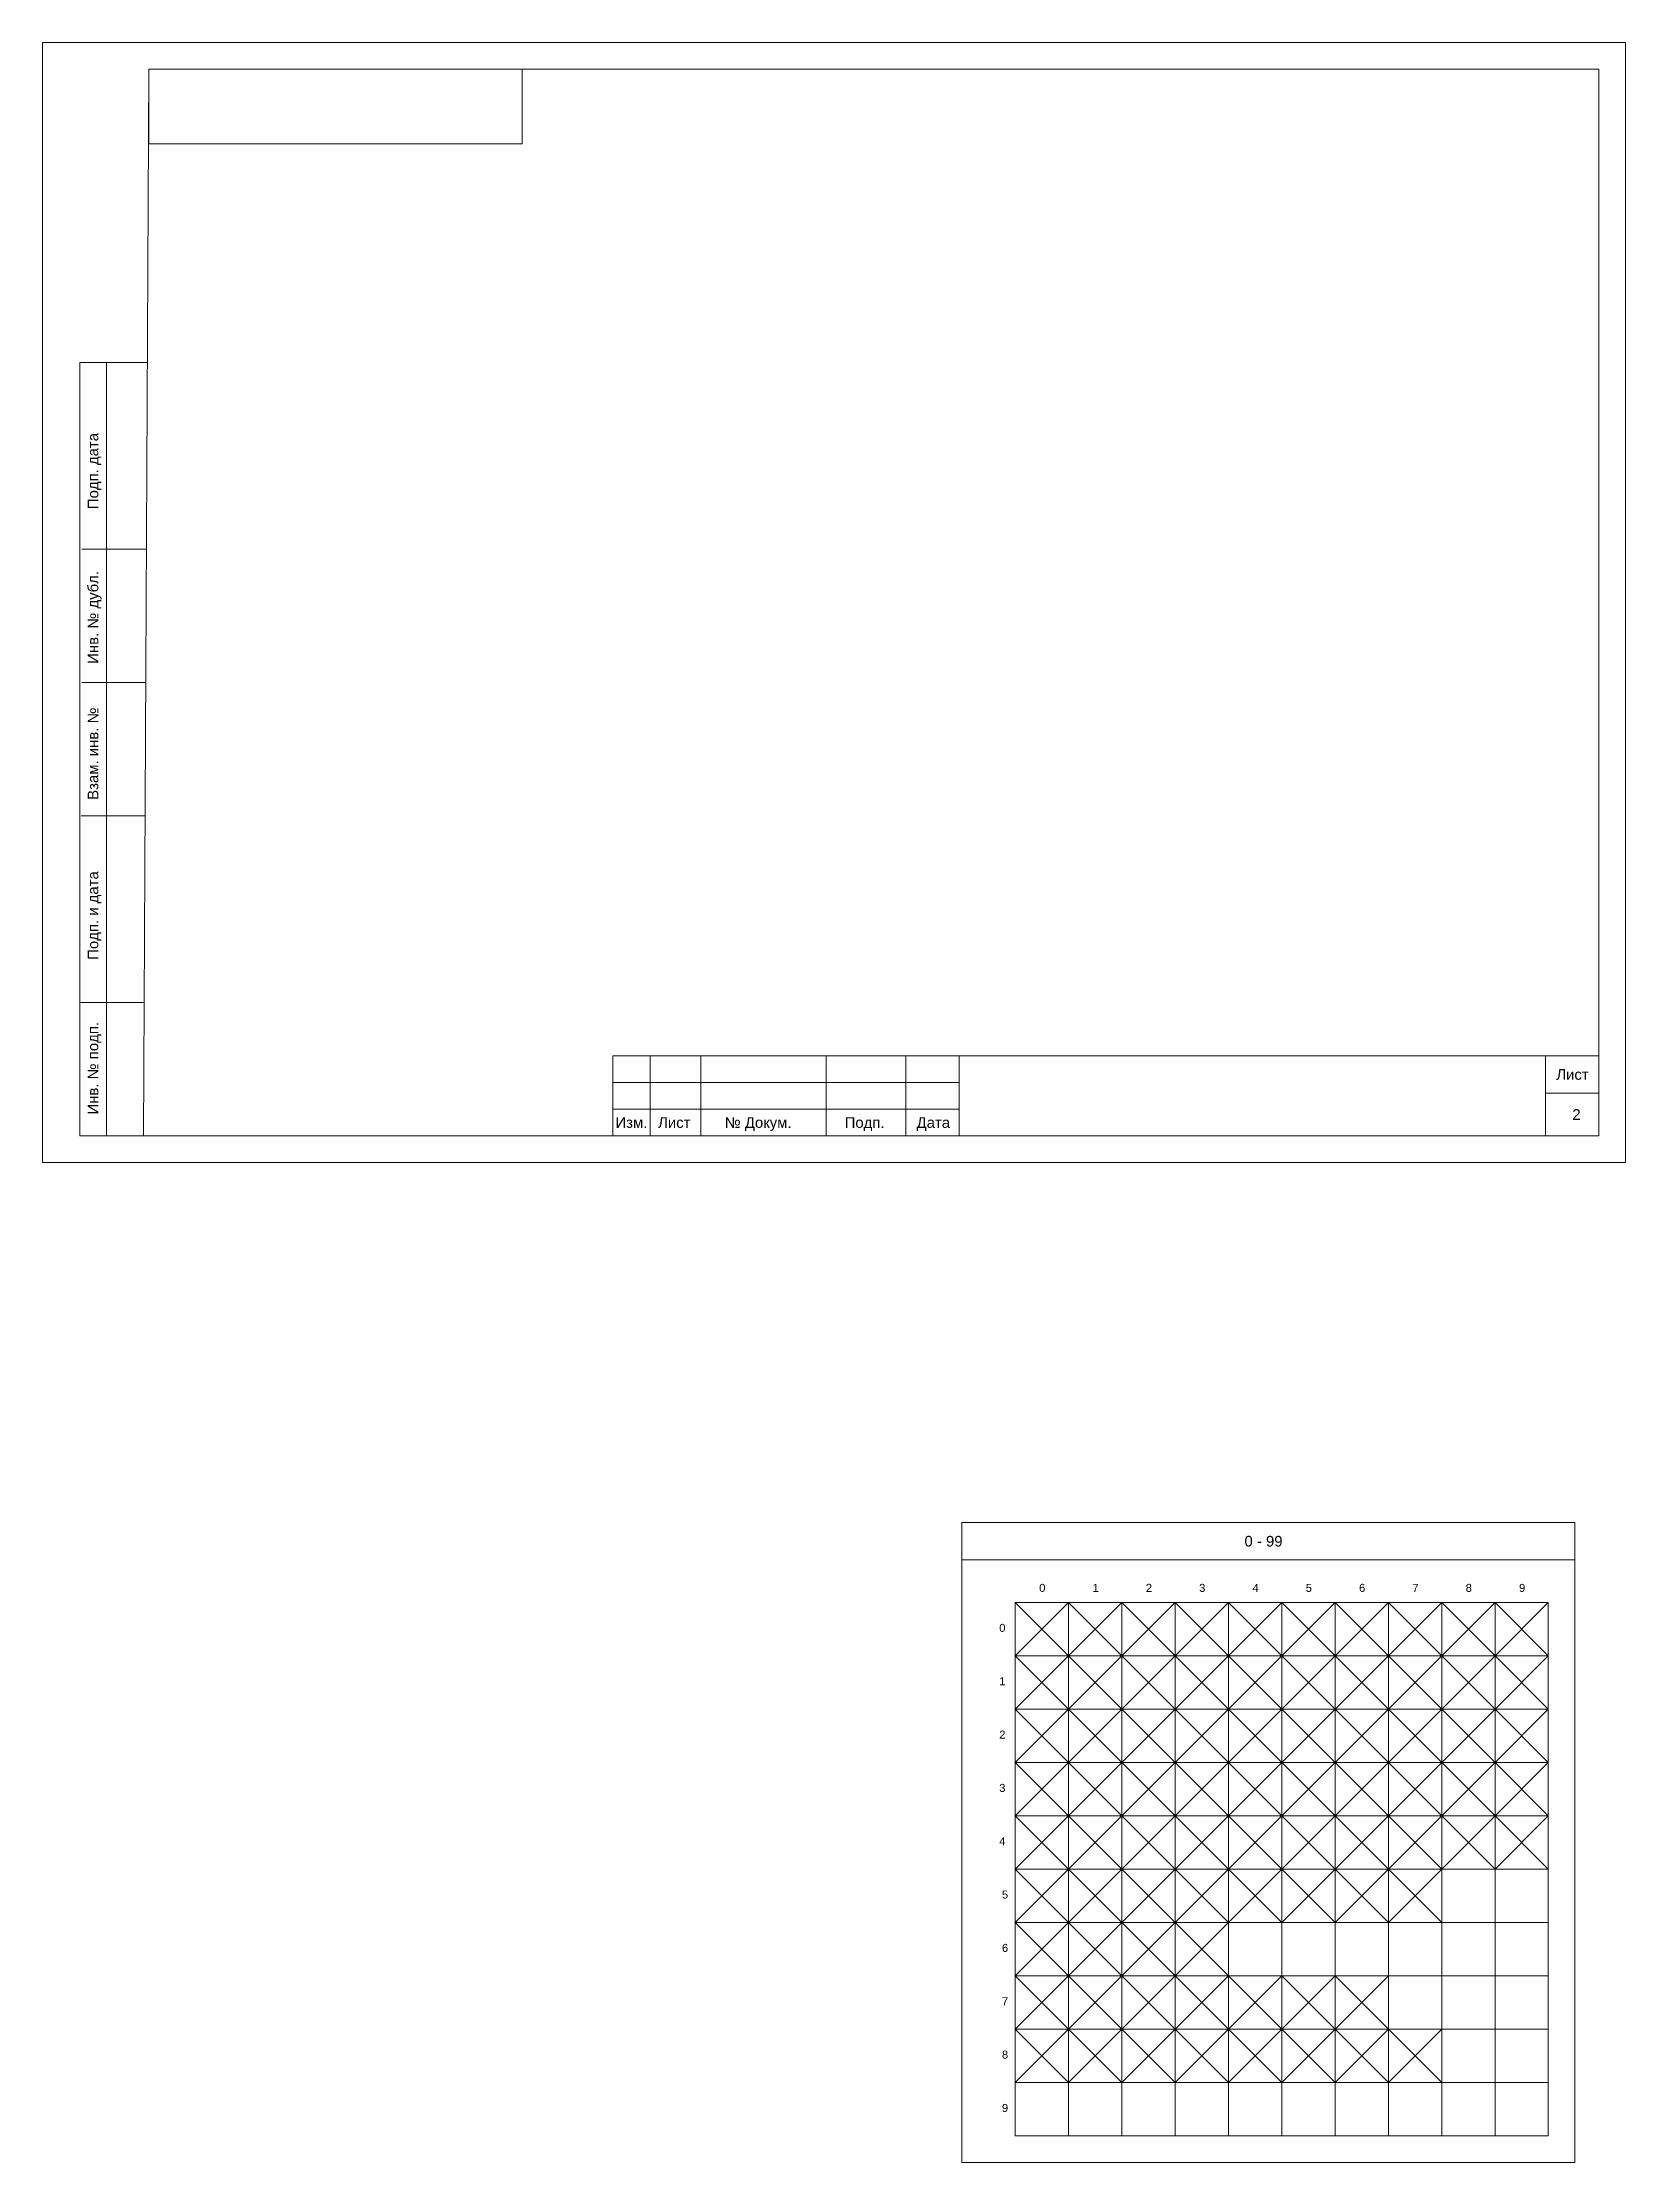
# Model space of a CAD drawing. Header units: millimetres. Extents: x 2474 to 8476, y -100 to 2402.
# Drawn here: x 4203 to 4500, y 2005 to 2402.5 of the extents above; entities that cross this region are included whole.
import ezdxf
from ezdxf.enums import TextEntityAlignment as Align

# ---------------------------------------------------------------- set-up
doc = ezdxf.new("R2010")
doc.units = ezdxf.units.MM
doc.layers.get('0').update_dxf_attribs({"lineweight": 20})
doc.styles.get("Standard").update_dxf_attribs({"font": 'arial.ttf'})

msp = doc.modelspace()

# ---------------------------------------------------------------- linework, layer by layer
for p, q in [((4222, 2197.5), (4223, 2397.5)), ((4223, 2397.5), (4495, 2397.5)), ((4495, 2397.5), (4495, 2197.5)), ((4210, 2342.5), (4222.725, 2342.499)), ((4210, 2197.5), (4210, 2342.5)), ((4215, 2197.5), (4215, 2342.5)), ((4222.425, 2307.498), (4210.425, 2307.498)), ((4222.425, 2282.498), (4210.425, 2282.498)), ((4222.3, 2257.499), (4210.3, 2257.499)), ((4222.125, 2222.5), (4210.125, 2222.5)), ((4222.125, 2222.5), (4210.125, 2222.5)), ((4222.125, 2222.5), (4210.125, 2222.5)), ((4317, 2212.5), (4317, 2197.5)), ((4326.5, 2212.5), (4326.5, 2197.5)), ((4350, 2212.5), (4350, 2197.5)), ((4365, 2212.5), (4365, 2197.5)), ((4485, 2212.5), (4485, 2197.5)), ((4310, 2207.5), (4375, 2207.5)), ((4310, 2202.5), (4375, 2202.5)), ((4485, 2205.5), (4495, 2205.5)), ((4222, 2197.5), (4210, 2197.5)), ((4495, 2197.5), (4222, 2197.5)), ((4375.5, 2118), (4490.5, 2118)), ((4385.5, 2110), (4395.5, 2100)), ((4395.5, 2110), (4385.5, 2100)), ((4395.5, 2110), (4395.5, 2010)), ((4395.5, 2110), (4405.5, 2100)), ((4405.5, 2110), (4395.5, 2100)), ((4405.5, 2110), (4405.5, 2010)), ((4405.5, 2110), (4415.5, 2100)), ((4415.5, 2110), (4405.5, 2100)), ((4415.5, 2110), (4415.5, 2010)), ((4415.5, 2110), (4425.5, 2100)), ((4425.5, 2110), (4415.5, 2100)), ((4425.5, 2110), (4425.5, 2010)), ((4425.5, 2110), (4435.5, 2100)), ((4435.5, 2110), (4425.5, 2100)), ((4435.5, 2110), (4435.5, 2010)), ((4435.5, 2110), (4445.5, 2100)), ((4445.5, 2110), (4435.5, 2100)), ((4445.5, 2110), (4445.5, 2010)), ((4445.5, 2110), (4455.5, 2100)), ((4455.5, 2110), (4445.5, 2100)), ((4455.5, 2110), (4455.5, 2010)), ((4455.5, 2110), (4465.5, 2100)), ((4465.5, 2110), (4455.5, 2100)), ((4465.5, 2110), (4465.5, 2010)), ((4465.5, 2110), (4475.5, 2100)), ((4475.5, 2110), (4465.5, 2100)), ((4475.5, 2110), (4475.5, 2010)), ((4475.5, 2110), (4485.5, 2100)), ((4485.5, 2110), (4475.5, 2100)), ((4485.5, 2100), (4385.5, 2100)), ((4385.5, 2100), (4395.5, 2090)), ((4395.5, 2100), (4385.5, 2090)), ((4395.5, 2100), (4405.5, 2090)), ((4405.5, 2100), (4395.5, 2090)), ((4405.5, 2100), (4415.5, 2090)), ((4415.5, 2100), (4405.5, 2090)), ((4415.5, 2100), (4425.5, 2090)), ((4425.5, 2100), (4415.5, 2090)), ((4425.5, 2100), (4435.5, 2090)), ((4435.5, 2100), (4425.5, 2090)), ((4435.5, 2100), (4445.5, 2090)), ((4445.5, 2100), (4435.5, 2090)), ((4445.5, 2100), (4455.5, 2090)), ((4455.5, 2100), (4445.5, 2090)), ((4455.5, 2100), (4465.5, 2090)), ((4465.5, 2100), (4455.5, 2090)), ((4465.5, 2100), (4475.5, 2090)), ((4475.5, 2100), (4465.5, 2090)), ((4475.5, 2100), (4485.5, 2090)), ((4485.5, 2100), (4475.5, 2090)), ((4485.5, 2090), (4385.5, 2090)), ((4385.5, 2090), (4395.5, 2080)), ((4395.5, 2090), (4385.5, 2080)), ((4395.5, 2090), (4405.5, 2080)), ((4405.5, 2090), (4395.5, 2080)), ((4405.5, 2090), (4415.5, 2080)), ((4415.5, 2090), (4405.5, 2080)), ((4415.5, 2090), (4425.5, 2080)), ((4425.5, 2090), (4415.5, 2080)), ((4425.5, 2090), (4435.5, 2080)), ((4435.5, 2090), (4425.5, 2080)), ((4435.5, 2090), (4445.5, 2080)), ((4445.5, 2090), (4435.5, 2080)), ((4445.5, 2090), (4455.5, 2080)), ((4455.5, 2090), (4445.5, 2080)), ((4455.5, 2090), (4465.5, 2080)), ((4465.5, 2090), (4455.5, 2080)), ((4465.5, 2090), (4475.5, 2080)), ((4475.5, 2090), (4465.5, 2080)), ((4475.5, 2090), (4485.5, 2080)), ((4485.5, 2090), (4475.5, 2080)), ((4485.5, 2080), (4385.5, 2080)), ((4385.5, 2080), (4395.5, 2070)), ((4395.5, 2080), (4385.5, 2070)), ((4395.5, 2080), (4405.5, 2070)), ((4405.5, 2080), (4395.5, 2070)), ((4405.5, 2080), (4415.5, 2070)), ((4415.5, 2080), (4405.5, 2070)), ((4415.5, 2080), (4425.5, 2070)), ((4425.5, 2080), (4415.5, 2070)), ((4425.5, 2080), (4435.5, 2070)), ((4435.5, 2080), (4425.5, 2070)), ((4435.5, 2080), (4445.5, 2070)), ((4445.5, 2080), (4435.5, 2070)), ((4445.5, 2080), (4455.5, 2070)), ((4455.5, 2080), (4445.5, 2070)), ((4455.5, 2080), (4465.5, 2070)), ((4465.5, 2080), (4455.5, 2070)), ((4465.5, 2080), (4475.5, 2070)), ((4475.5, 2080), (4465.5, 2070)), ((4475.5, 2080), (4485.5, 2070)), ((4485.5, 2080), (4475.5, 2070)), ((4485.5, 2070), (4385.5, 2070)), ((4385.5, 2070), (4395.5, 2060)), ((4395.5, 2070), (4385.5, 2060)), ((4395.5, 2070), (4405.5, 2060)), ((4405.5, 2070), (4395.5, 2060)), ((4405.5, 2070), (4415.5, 2060)), ((4415.5, 2070), (4405.5, 2060)), ((4415.5, 2070), (4425.5, 2060)), ((4425.5, 2070), (4415.5, 2060)), ((4425.5, 2070), (4435.5, 2060)), ((4435.5, 2070), (4425.5, 2060)), ((4435.5, 2070), (4445.5, 2060)), ((4445.5, 2070), (4435.5, 2060)), ((4445.5, 2070), (4455.5, 2060)), ((4455.5, 2070), (4445.5, 2060)), ((4455.5, 2070), (4465.5, 2060)), ((4465.5, 2070), (4455.5, 2060)), ((4465.5, 2070), (4475.5, 2060)), ((4475.5, 2070), (4465.5, 2060)), ((4475.5, 2070), (4485.5, 2060)), ((4485.5, 2070), (4475.5, 2060)), ((4485.5, 2060), (4385.5, 2060)), ((4385.5, 2060), (4395.5, 2050)), ((4395.5, 2060), (4385.5, 2050)), ((4395.5, 2060), (4405.5, 2050)), ((4405.5, 2060), (4395.5, 2050)), ((4405.5, 2060), (4415.5, 2050)), ((4415.5, 2060), (4405.5, 2050)), ((4415.5, 2060), (4425.5, 2050)), ((4425.5, 2060), (4415.5, 2050)), ((4425.5, 2060), (4435.5, 2050)), ((4435.5, 2060), (4425.5, 2050)), ((4435.5, 2060), (4445.5, 2050)), ((4445.5, 2060), (4435.5, 2050)), ((4445.5, 2060), (4455.5, 2050)), ((4455.5, 2060), (4445.5, 2050)), ((4455.5, 2060), (4465.5, 2050)), ((4465.5, 2060), (4455.5, 2050)), ((4485.5, 2050), (4385.5, 2050)), ((4385.5, 2050), (4395.5, 2040)), ((4395.5, 2050), (4385.5, 2040)), ((4395.5, 2050), (4405.5, 2040)), ((4405.5, 2050), (4395.5, 2040)), ((4405.5, 2050), (4415.5, 2040)), ((4415.5, 2050), (4405.5, 2040)), ((4415.5, 2050), (4425.5, 2040)), ((4425.5, 2050), (4415.5, 2040)), ((4485.5, 2040), (4385.5, 2040)), ((4385.5, 2040), (4395.5, 2030)), ((4395.5, 2040), (4385.5, 2030)), ((4395.5, 2040), (4405.5, 2030)), ((4405.5, 2040), (4395.5, 2030)), ((4405.5, 2040), (4415.5, 2030)), ((4415.5, 2040), (4405.5, 2030)), ((4415.5, 2040), (4425.5, 2030)), ((4425.5, 2040), (4415.5, 2030)), ((4425.5, 2040), (4435.5, 2030)), ((4435.5, 2040), (4425.5, 2030)), ((4435.5, 2040), (4445.5, 2030)), ((4445.5, 2040), (4435.5, 2030)), ((4445.5, 2040), (4455.5, 2030)), ((4455.5, 2040), (4445.5, 2030)), ((4485.5, 2030), (4385.5, 2030)), ((4385.5, 2030), (4395.5, 2020)), ((4395.5, 2030), (4385.5, 2020)), ((4395.5, 2030), (4405.5, 2020)), ((4405.5, 2030), (4395.5, 2020)), ((4405.5, 2030), (4415.5, 2020)), ((4415.5, 2030), (4405.5, 2020)), ((4415.5, 2030), (4425.5, 2020)), ((4425.5, 2030), (4415.5, 2020)), ((4425.5, 2030), (4435.5, 2020)), ((4435.5, 2030), (4425.5, 2020)), ((4435.5, 2030), (4445.5, 2020)), ((4445.5, 2030), (4435.5, 2020)), ((4445.5, 2030), (4455.5, 2020)), ((4455.5, 2030), (4445.5, 2020)), ((4455.5, 2030), (4465.5, 2020)), ((4465.5, 2030), (4455.5, 2020)), ((4485.5, 2020), (4385.5, 2020))]:
    msp.add_line(p, q)
for points in [[(4203, 2402.5), (4500, 2402.5), (4500, 2192.5), (4203, 2192.5)], [(4223, 2397.5), (4293, 2397.5), (4293, 2383.5), (4223, 2383.5)], [(4310, 2197.5), (4310, 2212.5), (4495, 2212.5), (4495, 2197.5)], [(4310, 2212.5), (4375, 2212.5), (4375, 2197.5), (4310, 2197.5)], [(4375.5, 2125), (4490.5, 2125), (4490.5, 2005), (4375.5, 2005)], [(4385.5, 2110), (4485.5, 2110), (4485.5, 2010), (4385.5, 2010)]]:
    msp.add_lwpolyline(points, close=True)

# ---------------------------------------------------------------- texts
for s, p in [('Подп. дата', (4213.5, 2315)), ('Инв. № дубл.', (4213.5, 2286)), ('Взам. инв. №', (4213.5, 2260.5)), ('Подп. и дата', (4213.5, 2230.5)), ('Инв. № подп.', (4213.5, 2201.5))]:
    msp.add_text(s, height=2, rotation=90).set_placement(p)
for s, height, p in [('Лист', 2, (4487, 2208)), ('2', 2, (4490, 2200.5)), ('Изм.', 2, (4310.5, 2199)), ('Лист', 2, (4318.5, 2199)), ('№ Докум.', 2, (4331, 2199)), ('Подп.', 2, (4353.5, 2199)), ('Дата', 2, (4367, 2199)), ('0 - 99', 2, (4428.5, 2120.5)), ('0', 1.5, (4390, 2112)), ('1', 1.5, (4400, 2112)), ('2', 1.5, (4410, 2112)), ('3', 1.5, (4420, 2112)), ('4', 1.5, (4430, 2112)), ('5', 1.5, (4440, 2112)), ('6', 1.5, (4450, 2112)), ('7', 1.5, (4460, 2112)), ('8', 1.5, (4470, 2112)), ('9', 1.5, (4480, 2112))]:
    msp.add_text(s, height=height).set_placement(p)
for s, p in [('0', (4383.083, 2106)), ('1', (4383.083, 2096)), ('2', (4383.083, 2086)), ('3', (4383.083, 2076)), ('4', (4383.083, 2066)), ('5', (4383.583, 2056)), ('6', (4383.583, 2046)), ('7', (4383.583, 2036)), ('8', (4383.583, 2026)), ('9', (4383.583, 2016))]:
    msp.add_text(s, height=1.5).set_placement(p, align=Align.TOP_CENTER)

doc.saveas('drawing.dxf')
